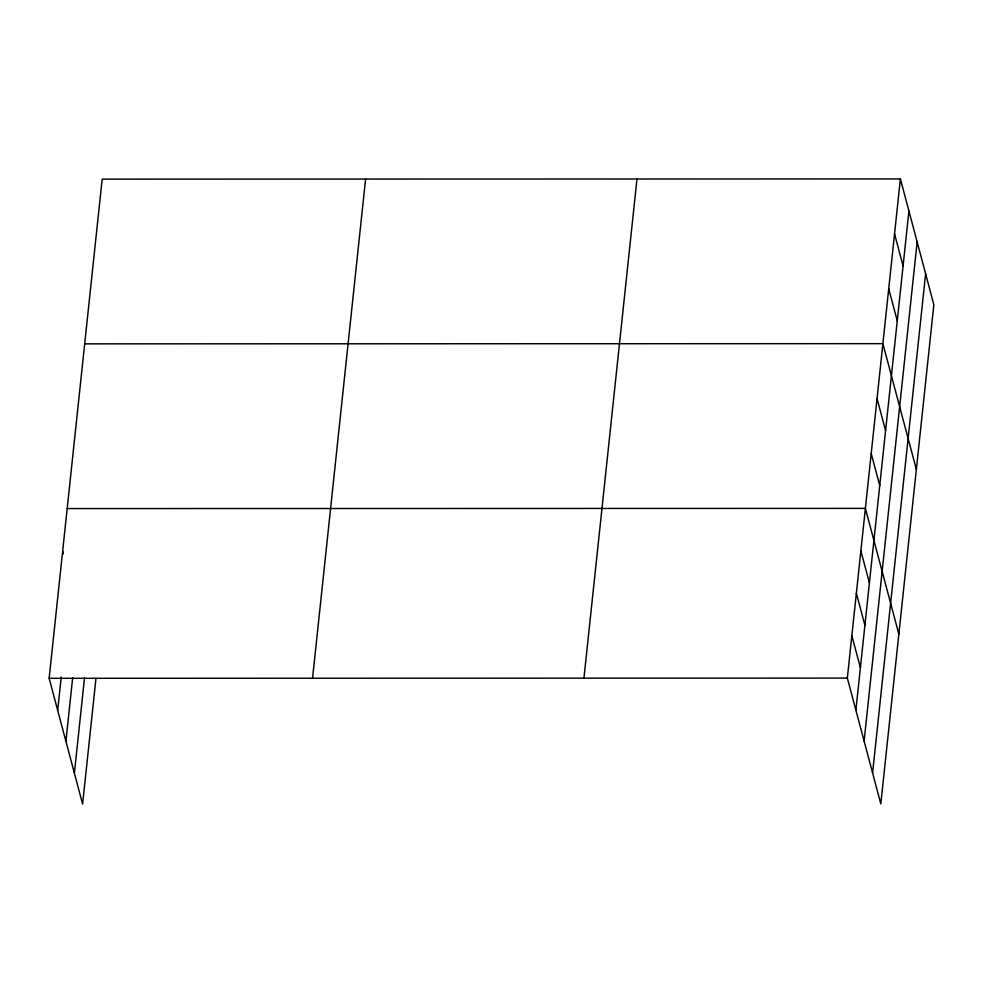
<?xml version="1.0" encoding="UTF-8"?>
<svg xmlns="http://www.w3.org/2000/svg" width="983" height="983" viewBox="0 0 983 983"><rect width="100%" height="100%" fill="white"/><g stroke="black" fill="none" stroke-linecap="round" stroke-linejoin="round"><path stroke-width="1.47" d="M95.978 678.295L82.609 804.069L49.15 678.295L102.183 179.127L900.391 178.931L933.85 304.705L880.817 803.873L847.346 678.098L900.391 178.931M57.678 710.365L61.229 677.029M65.91 741.293L72.668 677.643M74.389 773.142L84.526 677.68M312.557 678.233L365.59 179.066M583.939 678.172L636.984 178.992M855.886 710.168L908.919 211.001M864.106 741.096L917.151 241.929M872.585 772.957L925.617 273.778M84.685 343.853L882.881 343.657L916.353 469.432M67.188 508.58L865.384 508.383L898.843 634.158M49.15 678.295L847.346 678.098M894.555 233.843L903.082 265.914M888.718 288.744L897.246 320.814M877.045 398.57L885.585 430.64M871.221 453.482L879.748 485.541M860.875 550.812L869.402 582.882M856.365 593.24L864.905 625.311M851.856 635.669L860.395 667.74M62.679 551.008L63.453 553.921"/></g></svg>
